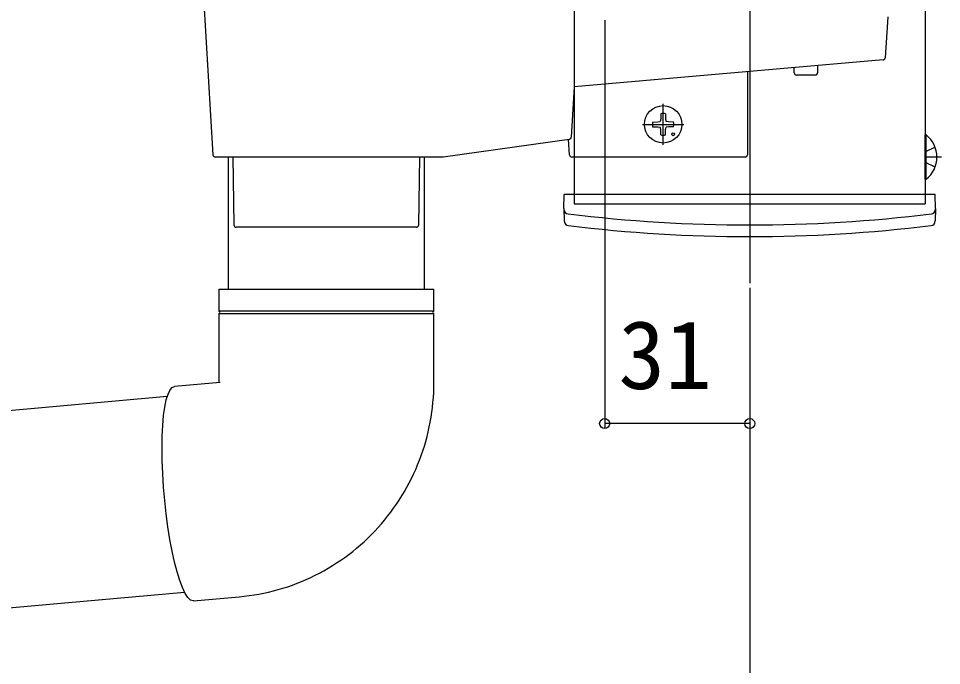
# Model space of a CAD drawing. Units: millimetres, scale not verified. Extents: x -875 to 875, y -1304 to 1296.
# Drawn here: x 541.2 to 738.5, y 82.3 to 220.8 of the extents above; entities that cross this region are included whole.
import ezdxf
from ezdxf.enums import TextEntityAlignment as Align

# ---------------------------------------------------------------- set-up
doc = ezdxf.new("R2010")
doc.units = ezdxf.units.MM
doc.header["$LTSCALE"] = 8
for name, color, linetype in [('0-3_YKK_12', 2, 'Continuous'), ('0-4_YKK_13', 4, 'Continuous'), ('0-5_YKK_D', 6, 'Continuous')]:
    doc.layers.add(name, color=color, linetype=linetype)
doc.styles.add('ＭＳ ゴシック', font='')
doc.styles.get('ＭＳ ゴシック').set_extended_font_data('MS Gothic')

msp = doc.modelspace()

# ---------------------------------------------------------------- linework, layer by layer
at = {"layer": '0-3_YKK_12'}
for p, q in [((697.5, 818.103), (697.5, 164.103)), ((735, 799.103), (735, 181.103)), ((660, 181.103), (735, 181.103))]:
    msp.add_line(p, q, dxfattribs=at)
msp.add_lwpolyline([(660, 258.597), (660, 221.103), (660, 191.103), (660, 181.103)], dxfattribs=at)
at = {"layer": '0-4_YKK_13'}
for p, q in [((577, 286.103), (582.782, 191.572)), ((727, 221.103), (726.464, 212.345)), ((726.009, 211.878), (659.999, 206.103)), ((697, 209.34), (697, 191.603)), ((707, 209.152), (707, 210.215)), ((712, 210.652), (712, 209.152)), ((711.5, 208.652), (707.5, 208.652)), ((660, 206.103), (659.342, 195.35)), ((679, 193.703), (679, 202.503)), ((678.5, 200.348), (678.481, 199.24)), ((679.5, 200.348), (679.519, 199.24)), ((674.6, 198.103), (683.4, 198.103)), ((676.755, 198.603), (677.863, 198.622)), ((676.755, 197.603), (677.863, 197.583)), ((677.863, 198.622), (678.38, 198.723)), ((677.863, 197.583), (678.38, 197.483)), ((678.481, 199.24), (678.38, 198.723)), ((678.481, 196.966), (678.38, 197.483)), ((679.519, 199.24), (679.62, 198.723)), ((679.519, 196.966), (679.62, 197.483)), ((680.137, 198.622), (679.62, 198.723)), ((680.137, 197.583), (679.62, 197.483)), ((681.245, 198.603), (680.137, 198.622)), ((681.245, 197.603), (680.137, 197.583)), ((678.5, 195.858), (678.481, 196.966)), ((679.5, 195.858), (679.519, 196.966)), ((735, 186.353), (735, 195.853)), ((735.227, 195.853), (735, 195.853)), ((735.227, 186.353), (735.227, 195.853)), ((658.913, 194.885), (632, 191.103)), ((658.971, 191.572), (658.77, 194.865)), ((735.093, 192.248), (735, 192.073)), ((737.109, 193.253), (735.093, 192.248)), ((607, 191.103), (583.281, 191.103)), ((586, 191.103), (586, 162.878)), ((587, 191.103), (587.253, 176.594)), ((632, 191.103), (607, 191.103)), ((626.747, 176.594), (627, 191.103)), ((628, 162.878), (628, 191.103)), ((696.5, 191.103), (659.47, 191.103)), ((738.5, 191.103), (735, 191.103)), ((735.093, 189.958), (735, 190.132)), ((737.109, 188.953), (735.093, 189.958)), ((735.227, 186.353), (735, 186.353)), ((657.8, 180.103), (657.852, 183.103)), ((737.148, 183.103), (657.852, 183.103)), ((737.2, 180.103), (737.148, 183.103)), ((657.8, 180.103), (657.847, 177.436)), ((737.2, 180.103), (737.153, 177.436)), ((626.247, 176.103), (587.753, 176.103)), ((584, 162.878), (584, 158.128)), ((584, 162.878), (630, 162.878)), ((630, 158.128), (630, 162.878)), ((602.754, 158.128), (584, 158.128)), ((630, 158.128), (602.754, 158.128)), ((584, 157.628), (584, 142.878)), ((584, 157.628), (630, 157.628)), ((630, 142.878), (630, 157.628)), ((584.326, 142.875), (574.535, 142.004)), ((573.014, 139.86), (485.137, 132.038)), ((488.839, 90.201), (576.718, 98.024)), ((578.614, 96.185), (588.405, 97.057))]:
    msp.add_line(p, q, dxfattribs=at)
for points in [[(623.152, 118.634), (623.698, 119.545), (624.223, 120.469), (624.726, 121.404), (625.208, 122.351), (625.668, 123.309), (626.106, 124.278), (626.521, 125.256), (626.914, 126.244), (627.284, 127.24), (627.631, 128.245), (627.955, 129.258), (628.256, 130.277), (628.533, 131.304), (628.786, 132.337), (629.016, 133.375), (629.222, 134.418), (629.404, 135.466), (629.562, 136.517), (629.695, 137.572), (629.805, 138.63), (629.891, 139.691), (629.953, 140.752), (629.988, 141.815), (630, 142.878)], [(578.614, 96.185), (578.545, 96.182), (577.997, 96.363), (577.427, 96.902), (576.843, 97.791), (576.256, 99.016), (575.673, 100.558), (575.104, 102.392), (574.559, 104.489), (574.045, 106.817), (573.572, 109.339), (573.145, 112.014), (572.773, 114.801), (572.461, 117.656), (572.213, 120.533), (572.035, 123.388), (571.928, 126.175), (571.894, 128.85), (571.934, 131.372), (572.047, 133.699), (572.232, 135.797), (572.485, 137.631), (572.803, 139.173), (573.18, 140.398), (573.611, 141.287), (574.088, 141.826), (574.535, 142.004)], [(588.405, 97.057), (590.509, 97.298), (591.557, 97.447), (592.601, 97.625), (593.64, 97.831), (594.674, 98.062), (595.703, 98.316), (596.726, 98.592), (597.741, 98.893), (598.75, 99.216), (599.751, 99.564), (600.743, 99.935), (601.727, 100.33), (602.701, 100.747), (603.665, 101.187), (604.619, 101.649), (605.562, 102.133), (606.493, 102.639), (607.413, 103.167), (608.32, 103.716), (609.214, 104.286), (610.094, 104.877), (610.961, 105.488), (611.813, 106.12), (612.651, 106.771), (613.473, 107.441), (614.279, 108.13), (615.07, 108.838), (615.843, 109.564), (616.6, 110.308), (617.34, 111.069), (618.061, 111.848), (618.765, 112.643), (619.45, 113.454), (620.116, 114.28), (620.763, 115.122), (621.39, 115.979), (621.998, 116.85), (622.585, 117.735), (623.152, 118.634)]]:
    msp.add_lwpolyline(points, dxfattribs=at)
for centre, radius in [((679, 198.103), 4), ((681.121, 195.981), 0.3)]:
    msp.add_circle(centre, radius, dxfattribs=at)
for centre, radius, start, end in [((725.965, 212.376), 0.5, 275, 356.5), ((707.5, 209.152), 0.5, 180, 270), ((711.5, 209.152), 0.5, 270, 0), ((679, 198.103), 2.3, 77.44414, 102.55586), ((679, 198.103), 2.3, 167.44414, 192.55586), ((679, 198.103), 2.3, 347.44414, 12.55586), ((658.843, 195.38), 0.5, 278, 356.5), ((679, 198.103), 2.3, 257.44414, 282.55586), ((731.4, 191.103), 6.1, 308.85935, 51.14065), ((583.281, 191.603), 0.5, 183.5, 270), ((659.47, 191.603), 0.5, 183.5, 270), ((696.5, 191.603), 0.5, 270, 0), ((658.803, 179.949), 1, 181, 262.97773), ((736.197, 179.949), 1, 277.02227, 359), ((697.5, 494.103), 317.528, 262.97773, 277.02227), ((587.753, 176.603), 0.5, 181, 270), ((626.247, 176.603), 0.5, 270, 359), ((658.846, 177.453), 1, 181, 263.0403), ((697.5, 494.103), 320, 263.0403, 276.9597), ((736.154, 177.453), 1, 276.9597, 359), ((584, 157.878), 0.25, 270, 90), ((630, 157.878), 0.25, 90, 270)]:
    msp.add_arc(centre, radius, start, end, dxfattribs=at)
at = {"layer": '0-5_YKK_D'}
for p, q in [((666.5, 220.403), (666.5, 133.103)), ((697.5, 163.103), (697.5, -141.897)), ((697.5, 163.103), (697.5, -101.897)), ((697.5, 134.103), (666.5, 134.103))]:
    msp.add_line(p, q, dxfattribs=at)
for centre in [(666.5, 134.103), (697.5, 134.103)]:
    msp.add_circle(centre, 1.075, dxfattribs=at)

# ---------------------------------------------------------------- texts
at = {"layer": '0-5_YKK_D', "style": 'ＭＳ ゴシック'}
msp.add_text('31', height=14.66, dxfattribs=at).set_placement((669.443, 137.103), align=Align.BOTTOM_LEFT)

doc.saveas('drawing.dxf')
